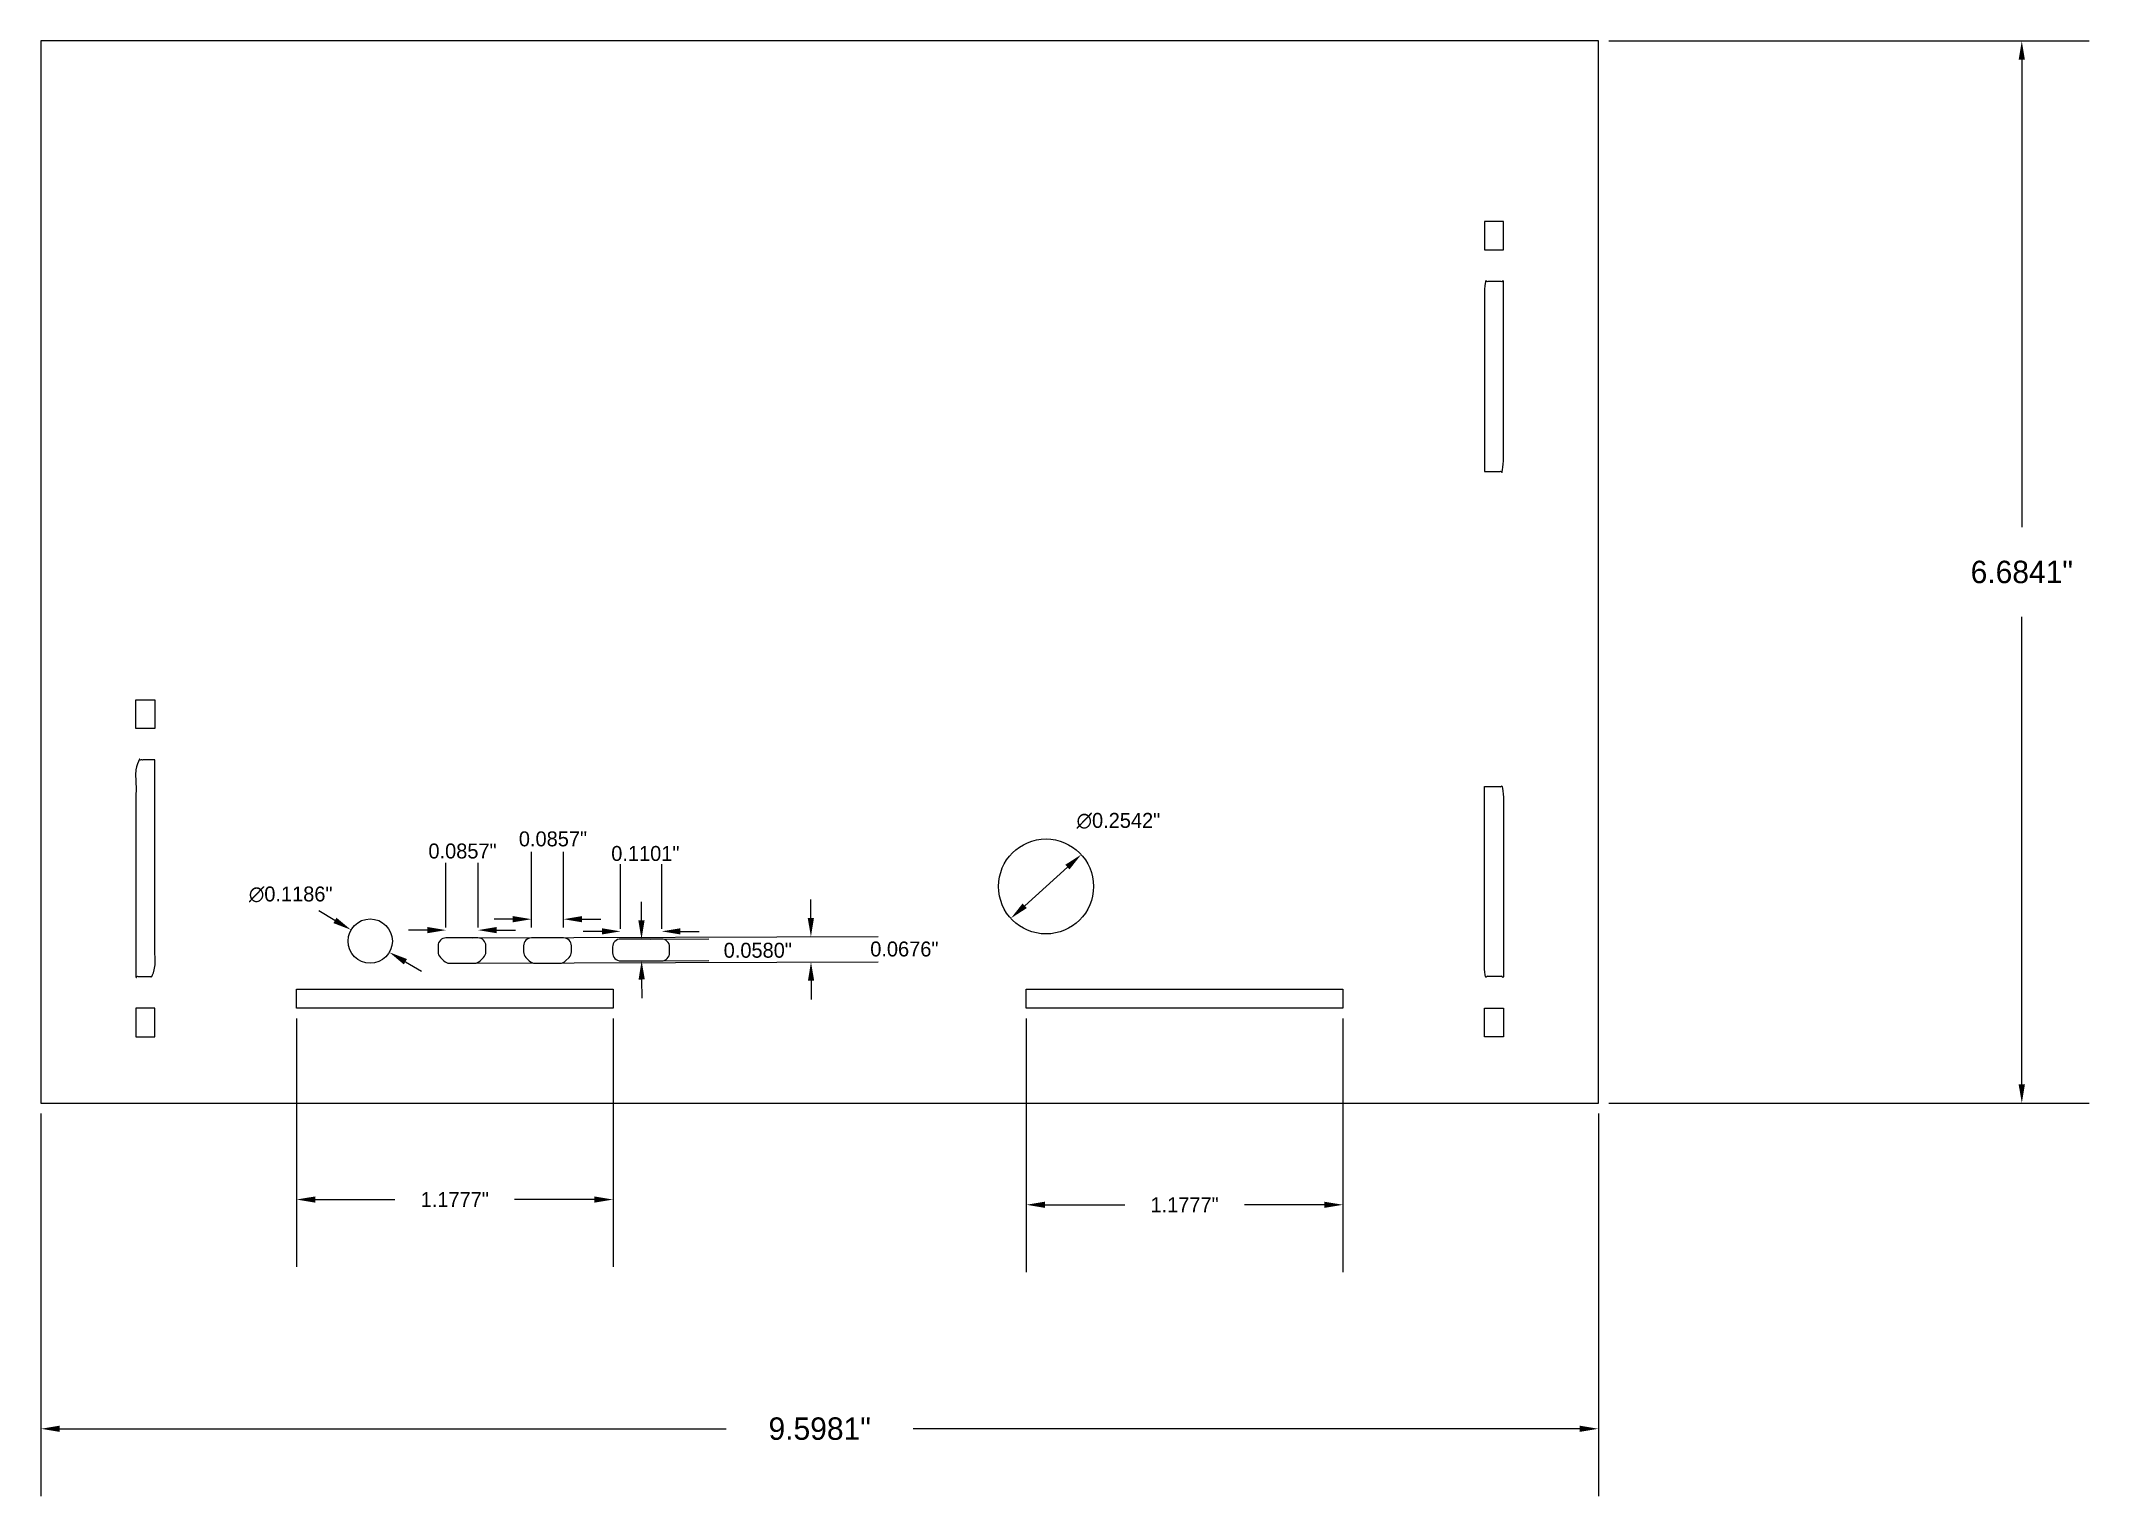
# Paper-space layout 'Layout6' of a CAD drawing. Header units: millimetres. Extents: x 3.35 to 8.83, y 2.1 to 5.99.
import ezdxf

# ---------------------------------------------------------------- set-up
doc = ezdxf.new("R2010")
doc.units = ezdxf.units.MM
doc.header["$MEASUREMENT"] = 0
doc.linetypes.add('ACAD_ISO03W100', pattern=[30, 12, -18])
doc.layers.add('CORTE', color=1, linetype='Continuous')
doc.dimstyles.new('minimize lette', dxfattribs={"dimtxt": 0.04, "dimasz": 0.05, "dimexe": 0.18, "dimexo": 0.0275, "dimgap": 0.06, "dimtad": 0, "dimtih": 1, "dimtoh": 1, "dimdec": 4, "dimzin": 0, "dimdsep": 46, "dimlunit": 3, "dimtxsty": 'Standard', "dimcen": 0, "dimadec": 0, "dimazin": 0, "dimtfac": 1, "dimtdec": 4, "dimtofl": 0, "dimtmove": 2, "dimatfit": 3, "dimfxl": 1, "dimtolj": 1, "dimtzin": 0, "dimarcsym": 0})
doc.dimstyles.new('MyStyle', dxfattribs={"dimtxt": 0.06, "dimasz": 0.05, "dimexe": 0.18, "dimexo": 0.0275, "dimgap": 0.09, "dimtad": 0, "dimtih": 1, "dimtoh": 1, "dimdec": 4, "dimzin": 0, "dimdsep": 46, "dimlunit": 3, "dimtxsty": 'Standard', "dimcen": 0, "dimadec": 0, "dimazin": 0, "dimtfac": 1, "dimtdec": 4, "dimtofl": 0, "dimtmove": 2, "dimatfit": 3, "dimfxl": 1, "dimtolj": 1, "dimtzin": 0, "dimarcsym": 0})

# ---------------------------------------------------------------- blocks, each defined once
blk = doc.blocks.new('*D51')
at = {"color": 0, "lineweight": -2, "transparency": 16777216}
for p, q in [((7.5463, 5.9944), (8.832, 5.9944)), ((8.652, 5.9444), (8.652, 4.6931)), ((8.652, 3.2019), (8.652, 4.4531)), ((7.5463, 3.1519), (8.832, 3.1519))]:
    blk.add_line(p, q, dxfattribs=at)
at = {"color": 0, "transparency": 16777216}
for points in [[(8.6436, 5.9444), (8.6603, 5.9444), (8.652, 5.9944)], [(8.6436, 3.2019), (8.6603, 3.2019), (8.652, 3.1519)]]:
    blk.add_solid(points, dxfattribs=at)
at = {"layer": 'Defpoints', "color": 0, "transparency": 16777216}
for p in [(7.5188, 5.9944), (8.652, 5.9944), (7.5188, 3.1519)]:
    blk.add_point(p, dxfattribs=at)
at = {"color": 0, "transparency": 16777216, "insert": (8.652, 4.5731), "char_height": 0.06, "attachment_point": 5}
blk.add_mtext('\\A1;6.6841"', dxfattribs=at)
blk = doc.blocks.new('*D52')
at = {"color": 0, "lineweight": -2, "transparency": 16777216}
for p, q in [((3.3505, 3.1244), (3.3505, 2.1006)), ((7.5188, 3.1244), (7.5188, 2.1006)), ((3.4005, 2.2806), (5.1847, 2.2806)), ((7.4688, 2.2806), (5.6847, 2.2806))]:
    blk.add_line(p, q, dxfattribs=at)
at = {"color": 0, "transparency": 16777216}
for points in [[(3.4005, 2.2889), (3.4005, 2.2723), (3.3505, 2.2806)], [(7.4688, 2.2889), (7.4688, 2.2723), (7.5188, 2.2806)]]:
    blk.add_solid(points, dxfattribs=at)
at = {"layer": 'Defpoints', "color": 0, "transparency": 16777216}
for p in [(3.3505, 3.1519), (7.5188, 3.1519), (7.5188, 2.2806)]:
    blk.add_point(p, dxfattribs=at)
at = {"color": 0, "transparency": 16777216, "insert": (5.4347, 2.2806), "char_height": 0.06, "attachment_point": 5}
blk.add_mtext('\\A1;9.5981"', dxfattribs=at)
blk = doc.blocks.new('*D53')
at = {"color": 0, "lineweight": -2, "transparency": 16777216}
for p, q in [((4.1373, 3.6409), (4.0942, 3.6662)), ((4.3259, 3.5304), (4.369, 3.5051))]:
    blk.add_line(p, q, dxfattribs=at)
at = {"color": 0, "transparency": 16777216}
for points in [[(4.1415, 3.6481), (4.1331, 3.6338), (4.1804, 3.6157)], [(4.3301, 3.5376), (4.3217, 3.5232), (4.2828, 3.5557)]]:
    blk.add_solid(points, dxfattribs=at)
at = {"layer": 'Defpoints', "color": 0, "transparency": 16777216}
for p in [(4.1804, 3.6157), (4.2828, 3.5557)]:
    blk.add_point(p, dxfattribs=at)
at = {"color": 0, "transparency": 16777216, "insert": (4.0188, 3.7104), "char_height": 0.04, "attachment_point": 5}
blk.add_mtext('\\A1;∅0.1186"', dxfattribs=at)
blk = doc.blocks.new('*D54')
at = {"color": 0, "linetype": 'ACAD_ISO03W100', "lineweight": -2, "transparency": 16777216}
for p, q in [((4.9018, 3.6186), (4.9018, 3.7917)), ((5.0119, 3.6186), (5.0119, 3.7917)), ((4.8518, 3.6117), (4.8018, 3.6117)), ((5.0619, 3.6117), (5.1119, 3.6117))]:
    blk.add_line(p, q, dxfattribs=at)
at = {"color": 0, "linetype": 'ACAD_ISO03W100', "transparency": 16777216}
for points in [[(4.8518, 3.62), (4.8518, 3.6034), (4.9018, 3.6117)], [(5.0619, 3.62), (5.0619, 3.6034), (5.0119, 3.6117)]]:
    blk.add_solid(points, dxfattribs=at)
at = {"layer": 'Defpoints', "color": 0, "linetype": 'ACAD_ISO03W100', "transparency": 16777216}
for p in [(4.9018, 3.6117), (4.9018, 3.5911), (5.0119, 3.5911)]:
    blk.add_point(p, dxfattribs=at)
at = {"color": 0, "linetype": 'ACAD_ISO03W100', "transparency": 16777216, "insert": (4.9681, 3.8199), "char_height": 0.04, "attachment_point": 5}
blk.add_mtext('\\A1;0.1101"', dxfattribs=at)
blk = doc.blocks.new('*D55')
at = {"color": 0, "lineweight": -2, "transparency": 16777216}
for p, q in [((4.6632, 3.6216), (4.6632, 3.8242)), ((4.7489, 3.6216), (4.7489, 3.8242)), ((4.6132, 3.6442), (4.5632, 3.6442)), ((4.7989, 3.6442), (4.8489, 3.6442))]:
    blk.add_line(p, q, dxfattribs=at)
at = {"color": 0, "transparency": 16777216}
for points in [[(4.6132, 3.6526), (4.6132, 3.6359), (4.6632, 3.6442)], [(4.7989, 3.6526), (4.7989, 3.6359), (4.7489, 3.6442)]]:
    blk.add_solid(points, dxfattribs=at)
at = {"layer": 'Defpoints', "color": 0, "transparency": 16777216}
for p in [(4.6632, 3.6442), (4.6632, 3.5941), (4.7489, 3.5941)]:
    blk.add_point(p, dxfattribs=at)
at = {"color": 0, "transparency": 16777216, "insert": (4.7208, 3.8589), "char_height": 0.04, "attachment_point": 5}
blk.add_mtext('\\A1;0.0857"', dxfattribs=at)
blk = doc.blocks.new('*D56')
at = {"color": 0, "lineweight": -2, "transparency": 16777216}
for p, q in [((4.4344, 3.6216), (4.4344, 3.795)), ((4.5202, 3.6216), (4.5202, 3.795)), ((4.3844, 3.615), (4.3344, 3.615)), ((4.5702, 3.615), (4.6202, 3.615))]:
    blk.add_line(p, q, dxfattribs=at)
at = {"color": 0, "transparency": 16777216}
for points in [[(4.3844, 3.6233), (4.3844, 3.6066), (4.4344, 3.615)], [(4.5702, 3.6233), (4.5702, 3.6066), (4.5202, 3.615)]]:
    blk.add_solid(points, dxfattribs=at)
at = {"layer": 'Defpoints', "color": 0, "transparency": 16777216}
for p in [(4.4344, 3.615), (4.4344, 3.5941), (4.5202, 3.5941)]:
    blk.add_point(p, dxfattribs=at)
at = {"color": 0, "transparency": 16777216, "insert": (4.4788, 3.8264), "char_height": 0.04, "attachment_point": 5}
blk.add_mtext('\\A1;0.0857"', dxfattribs=at)
blk = doc.blocks.new('*D57')
at = {"color": 0, "lineweight": -2, "transparency": 16777216}
blk.add_line((5.9833, 3.6801), (6.0976, 3.7836), dxfattribs=at)
at = {"color": 0, "transparency": 16777216}
for points in [[(6.092, 3.7898), (6.1032, 3.7774), (6.1346, 3.8171)], [(5.9777, 3.6862), (5.9889, 3.6739), (5.9463, 3.6465)]]:
    blk.add_solid(points, dxfattribs=at)
at = {"layer": 'Defpoints', "color": 0, "transparency": 16777216}
for p in [(6.1346, 3.8171), (5.9463, 3.6465)]:
    blk.add_point(p, dxfattribs=at)
at = {"color": 0, "transparency": 16777216, "insert": (6.2341, 3.9073), "char_height": 0.04, "attachment_point": 5}
blk.add_mtext('\\A1;∅0.2542"', dxfattribs=at)
blk = doc.blocks.new('*D58')
at = {"color": 0, "lineweight": -2, "transparency": 16777216}
for p, q in [((4.9577, 3.6408), (4.9575, 3.6908)), ((4.981, 3.5909), (5.1378, 3.5915)), ((4.9813, 3.5329), (5.1381, 3.5335)), ((4.9582, 3.4828), (4.9584, 3.4328))]:
    blk.add_line(p, q, dxfattribs=at)
at = {"color": 0, "transparency": 16777216}
for points in [[(4.966, 3.6408), (4.9493, 3.6408), (4.9578, 3.5908)], [(4.9666, 3.4829), (4.9499, 3.4828), (4.9581, 3.5328)]]:
    blk.add_solid(points, dxfattribs=at)
at = {"layer": 'Defpoints', "color": 0, "transparency": 16777216}
for p in [(4.9535, 3.5908), (4.9538, 3.5328), (4.9581, 3.5328)]:
    blk.add_point(p, dxfattribs=at)
at = {"color": 0, "transparency": 16777216, "insert": (5.269, 3.5608), "char_height": 0.04, "attachment_point": 5}
blk.add_mtext('\\A1;0.0580"', dxfattribs=at)
blk = doc.blocks.new('*D59')
at = {"color": 0, "lineweight": -2, "transparency": 16777216}
for p, q in [((5.9877, 3.3786), (5.9877, 2.7)), ((6.8349, 3.3786), (6.8349, 2.7)), ((6.0377, 2.88), (6.2513, 2.88)), ((6.7849, 2.88), (6.5713, 2.88))]:
    blk.add_line(p, q, dxfattribs=at)
at = {"color": 0, "transparency": 16777216}
for points in [[(6.0377, 2.8883), (6.0377, 2.8716), (5.9877, 2.88)], [(6.7849, 2.8883), (6.7849, 2.8716), (6.8349, 2.88)]]:
    blk.add_solid(points, dxfattribs=at)
at = {"layer": 'Defpoints', "color": 0, "transparency": 16777216}
for p in [(5.9877, 3.4061), (6.8349, 3.4061), (5.9877, 2.88)]:
    blk.add_point(p, dxfattribs=at)
at = {"color": 0, "transparency": 16777216, "insert": (6.4113, 2.88), "char_height": 0.04, "width": 0.2204, "attachment_point": 5}
blk.add_mtext('\\A1;1.1777"', dxfattribs=at)
blk = doc.blocks.new('*D60')
at = {"color": 0, "lineweight": -2, "transparency": 16777216}
for p, q in [((4.0344, 3.3786), (4.0344, 2.714)), ((4.8817, 3.3786), (4.8817, 2.714)), ((4.0844, 2.894), (4.298, 2.894)), ((4.8317, 2.894), (4.618, 2.894))]:
    blk.add_line(p, q, dxfattribs=at)
at = {"color": 0, "transparency": 16777216}
for points in [[(4.0844, 2.9023), (4.0844, 2.8857), (4.0344, 2.894)], [(4.8317, 2.9023), (4.8317, 2.8857), (4.8817, 2.894)]]:
    blk.add_solid(points, dxfattribs=at)
at = {"layer": 'Defpoints', "color": 0, "transparency": 16777216}
for p in [(4.0344, 3.4061), (4.8817, 3.4061), (4.0344, 2.894)]:
    blk.add_point(p, dxfattribs=at)
at = {"color": 0, "transparency": 16777216, "insert": (4.458, 2.894), "char_height": 0.04, "attachment_point": 5}
blk.add_mtext('\\A1;1.1777"', dxfattribs=at)
blk = doc.blocks.new('*D80')
at = {"color": 0, "lineweight": -2, "transparency": 16777216}
for p, q in [((5.411, 3.6472), (5.4108, 3.6972)), ((4.5056, 3.5942), (5.5912, 3.5978)), ((4.5059, 3.5266), (5.5914, 3.5301)), ((5.4115, 3.4795), (5.4117, 3.4295))]:
    blk.add_line(p, q, dxfattribs=at)
at = {"color": 0, "transparency": 16777216}
for points in [[(5.4193, 3.6472), (5.4027, 3.6471), (5.4112, 3.5972)], [(5.4199, 3.4796), (5.4032, 3.4795), (5.4114, 3.5295)]]:
    blk.add_solid(points, dxfattribs=at)
at = {"layer": 'Defpoints', "color": 0, "transparency": 16777216}
for p in [(4.4781, 3.5941), (4.4784, 3.5265), (5.4114, 3.5295)]:
    blk.add_point(p, dxfattribs=at)
at = {"color": 0, "transparency": 16777216, "insert": (5.6613, 3.5642), "char_height": 0.04, "attachment_point": 5}
blk.add_mtext('\\A1;0.0676"', dxfattribs=at)

psp = doc.layouts.new('Layout6')

# ---------------------------------------------------------------- linework, layer by layer
at = {"layer": 'CORTE', "color": 18, "true_color": 0x000000}
for p, q in [((4.03443, 3.40606), (4.03443, 3.45689)), ((4.03443, 3.45689), (4.88166, 3.45689)), ((4.88166, 3.45689), (4.88166, 3.40606)), ((5.98766, 3.40606), (5.98766, 3.45689)), ((5.98766, 3.45689), (6.83489, 3.45689)), ((6.83489, 3.45689), (6.83489, 3.40606)), ((4.88166, 3.40606), (4.03443, 3.40606)), ((6.83489, 3.40606), (5.98766, 3.40606)), ((3.35047, 3.15189), (7.51885, 3.15189))]:
    psp.add_line(p, q, dxfattribs=at)
for points in [[(7.51885, 3.15189), (7.51885, 5.99435), (3.35047, 5.99435), (3.35047, 3.15189)], [(7.21384, 5.43518), (7.26468, 5.43518), (7.26468, 5.51143), (7.21384, 5.51143), (7.21384, 5.43518)], [(3.60464, 4.2312), (3.65547, 4.2312), (3.65547, 4.15495), (3.60464, 4.15495), (3.60464, 4.2312)], [(3.60464, 3.32981), (3.65547, 3.32981), (3.65547, 3.40606), (3.60464, 3.40606), (3.60464, 3.32981)], [(7.21384, 3.40606), (7.26468, 3.40606), (7.26468, 3.32981), (7.21384, 3.32981), (7.21384, 3.40606)]]:
    psp.add_lwpolyline(points, dxfattribs=at)
for points in [[(4.54134, 3.57296, 0.4142136), (4.52016, 3.59415), (4.43442, 3.59415, 0.4142136), (4.41324, 3.57296), (4.41324, 3.55683, 0.1989124), (4.41944, 3.54185), (4.42872, 3.53257, 0.1989124), (4.4437, 3.52637), (4.51088, 3.52637, 0.1989124), (4.52585, 3.53257), (4.53513, 3.54185, 0.1989124), (4.54134, 3.55683)], [(4.77009, 3.57296, 0.4142136), (4.74891, 3.59415), (4.66317, 3.59415, 0.4142136), (4.64199, 3.57296), (4.64199, 3.55683, 0.1989124), (4.64819, 3.54185), (4.65748, 3.53257, 0.1989124), (4.67245, 3.52637), (4.73963, 3.52637, 0.1989124), (4.75461, 3.53257), (4.76389, 3.54185, 0.1989124), (4.77009, 3.55683)], [(5.03308, 3.55399), (5.03308, 3.56991, 0.4142136), (5.0119, 3.5911), (4.90176, 3.5911, 0.4142136), (4.88058, 3.56991), (4.88058, 3.55399, 0.4142136), (4.90176, 3.53281), (5.0119, 3.53281, 0.4142136)]]:
    psp.add_lwpolyline(points, format="xyb", close=True, dxfattribs=at)
for centre, radius in [((6.04043, 3.73182), 0.12708), ((4.23159, 3.58567), 0.05931)]:
    psp.add_circle(centre, radius, dxfattribs=at)
for points, knots in [([(7.21384, 4.84212), (7.21384, 5.09629), (7.21384, 5.35046), (7.23926, 5.35046), (7.26468, 5.35046), (7.26468, 5.09629), (7.26468, 4.84212), (7.23926, 4.84212), (7.21384, 4.84212)], [34.2826608, 34.2826608, 34.2826608, 62.2576608, 62.2576608, 65.2576608, 65.2576608, 93.2326608, 93.2326608, 96.2326608, 96.2326608, 96.2326608]), ([(3.65547, 4.07023), (3.65547, 3.78051), (3.65547, 3.49078), (3.63006, 3.49078), (3.60464, 3.49078), (3.60464, 3.78051), (3.60464, 4.07023), (3.63006, 4.07023), (3.65547, 4.07023)], [540.3035714, 540.3035714, 540.3035714, 568.2785714, 568.2785714, 571.2785714, 571.2785714, 599.2535714, 599.2535714, 602.2535714, 602.2535714, 602.2535714]), ([(7.21384, 3.99912), (7.21384, 3.74495), (7.21384, 3.49078), (7.23926, 3.49078), (7.26468, 3.49078), (7.26468, 3.74495), (7.26468, 3.99912), (7.23926, 3.99912), (7.21384, 3.99912)], [34.2826608, 34.2826608, 34.2826608, 62.2576608, 62.2576608, 65.2576608, 65.2576608, 93.2326608, 93.2326608, 96.2326608, 96.2326608, 96.2326608])]:
    psp.add_open_spline(points, degree=2, knots=knots, dxfattribs=at)

# ---------------------------------------------------------------- dimensions: what is measured, and where the dimension line sits
dim = psp.add_linear_dim(base=(8.65197, 5.99435), p1=(7.51885, 3.15189), p2=(7.51885, 5.99435), angle=90, text='6.6841"', dimstyle='MyStyle')
dim.commit()
dim.dimension.update_dxf_attribs({"geometry": '*D51', "text_midpoint": (8.65197, 4.57312)})
for p1, p2, picture, middle in [((5.94625, 3.64649), (6.13461, 3.81715), '*D57', (6.23407, 3.90726)), ((4.28276, 3.55568), (4.18043, 3.61566), '*D53', (4.01882, 3.71038))]:
    dim = psp.add_diameter_dim_2p(p1=p1, p2=p2, dimstyle='minimize lette')
    dim.commit()
    dim.dimension.update_dxf_attribs({"geometry": picture, "text_midpoint": middle, "dimtype": 163})
for base, p1, p2, picture, middle in [((4.43442, 3.61496), (4.52016, 3.59415), (4.43442, 3.59415), '*D56', (4.47884, 3.82642)), ((4.66317, 3.64424), (4.74891, 3.59415), (4.66317, 3.59415), '*D55', (4.72078, 3.85895))]:
    dim = psp.add_linear_dim(base=base, p1=p1, p2=p2, dimstyle='minimize lette')
    dim.commit()
    dim.dimension.update_dxf_attribs({"geometry": picture, "text_midpoint": middle, "dimtype": 160})
at = {"linetype": 'ACAD_ISO03W100'}
dim = psp.add_linear_dim(base=(4.90176, 3.6117), p1=(5.0119, 3.5911), p2=(4.90176, 3.5911), dimstyle='minimize lette', dxfattribs=at)
dim.commit()
dim.dimension.update_dxf_attribs({"geometry": '*D54', "text_midpoint": (4.96815, 3.81991), "dimtype": 160})
dim = psp.add_aligned_dim(p1=(4.47814, 3.59413), p2=(4.47836, 3.5265), distance=0.93302, dimstyle='minimize lette')
dim.commit()
dim.dimension.update_dxf_attribs({"geometry": '*D80', "text_midpoint": (5.66126, 3.56418)})
dim = psp.add_linear_dim(base=(4.95806, 3.53282), p1=(4.95355, 3.5908), p2=(4.95376, 3.53281), angle=270.20927, dimstyle='minimize lette')
dim.commit()
dim.dimension.update_dxf_attribs({"geometry": '*D58', "text_midpoint": (5.269, 3.56076), "dimtype": 161})
for base, p1, p2, text, dimstyle, picture, middle in [((4.03443, 2.89399), (4.88166, 3.40606), (4.03443, 3.40606), '1.1777"', 'minimize lette', '*D60', (4.45804, 2.89399)), ((5.98766, 2.87997), (6.83489, 3.40606), (5.98766, 3.40606), '1.1777"', 'minimize lette', '*D59', (6.41127, 2.87997)), ((7.51885, 2.28061), (3.35047, 3.15189), (7.51885, 3.15189), '9.5981"', 'MyStyle', '*D52', (5.43466, 2.28061))]:
    dim = psp.add_linear_dim(base=base, p1=p1, p2=p2, text=text, dimstyle=dimstyle)
    dim.commit()
    dim.dimension.update_dxf_attribs({"geometry": picture, "text_midpoint": middle})

doc.saveas('drawing.dxf')
